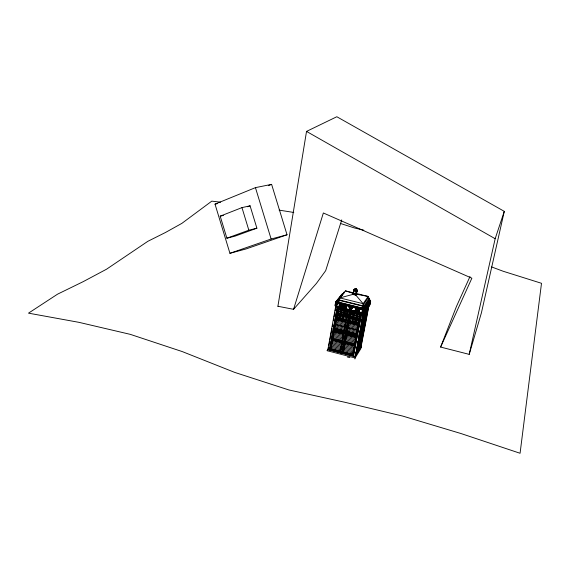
<?xml version="1.0" encoding="UTF-8"?>
<svg xmlns="http://www.w3.org/2000/svg" width="570" height="570" viewBox="0 0 570 570"><rect width="100%" height="100%" fill="white"/><g stroke="black" fill="none" stroke-linecap="round" stroke-linejoin="round"><path stroke-width="0.85" d="M367.536 306.133L367.693 306.738L367.935 306.019M367.693 306.738L367.807 305.869M369.168 304.344L368.683 306.062M367.272 307.935L367.443 307.137L367.906 307.337M368.192 305.199L367.914 306.361L368.37 305.242M369.367 304.302L369.503 304.85L369.467 303.475L369.118 305.313L369.859 303.197L368.918 305.506L369.445 303.789L369.047 305.506L369.21 304.515M368.968 305.442C368.448 306.461 369.175 303.326 369.118 305.313M369.332 304.808L369.467 303.475M369.638 303.518L369.374 304.18M369.503 304.85L369.538 304.344M340.376 305.363L340.005 305.919M350.464 307.622C350.856 307.244 351.063 307.28 350.479 308M349.488 306.995L349.31 307.501M349.339 307.344L349.453 307.33M367.985 306.14L367.607 306.033M355.502 291.006L355.709 288.805C348.455 290.387 361.914 292.959 355.709 288.805L353.514 289.859M350.785 307.85L350.393 307.978L350.579 307.65M349.674 307.707C350.351 307.643 348.99 307.387 350.065 307.772M366.154 309.189L366.795 307.786M344.045 306.745L344.031 307.337M341.922 306.012L341.808 306.446M340.425 305.841L340.404 306.425M349.417 309.075L349.93 308.391M349.745 309.189L349.389 308.89L349.944 308.648M352.246 307.665C351.448 309.46 353.015 307.251 351.975 308M356.67 310.166L356.856 309.574M366.175 308.627L365.598 310.5L365.976 308.94L365.598 310.251L366.225 309.588L365.904 310.044M365.171 310.529L365.648 309.439L365.185 311.241L365.726 309.097L365.007 311.199M369.332 305.107L369.182 304.658M358.003 310.073L357.903 310.429M368.327 305.363L367.472 307.985L367.565 306.966L367.344 307.821L367.693 307.444M367.322 307.85L367.764 307.016L367.344 306.952L367.479 306.211L368.135 306.069M367.536 307.088L367.458 307.65L367.536 307.088L367.814 307.479M367.657 307.7L367.736 307.137L367.643 307.522M367.728 306.589L367.828 306.047M366.218 309.047L367.087 307.28L365.584 312.474L366.161 311.612L366.681 307.572M369.239 304.18L369.161 304.594M341.729 219.885L325.669 270.7L316.393 283.447L293.564 309.318L277.911 306.268L306.525 131.406L336.827 116.736L504.286 211.356L481.394 312.909L469.195 354.362L440.61 347.066L456.47 306.418L469.993 276.557M365.37 309.952C365.897 309.068 365.185 310.621 365.555 310.087M367.678 306.446L367.657 306.567M368.954 305.377C369.488 303.055 368.754 305.492 368.819 304.437M339.734 298.26L342.876 294.284L341.957 294.056L335.644 301.993L334.961 305.791L336.108 305.769M335.687 302.321L335.31 305.192L335.687 302.321L341.758 294.669M360.953 348.469L355.11 357.967L327.144 350.707L327.85 349.666L336.492 301.908L343.176 293.472M335.901 306.026L336.592 302.228L335.644 301.993M328.263 349.082L328.577 347.344M328.89 345.612L329.674 341.28M329.987 339.549L331.398 331.754M331.712 330.023L332.025 328.291M332.339 326.56L332.652 324.822M333.436 320.497L333.749 318.758M334.063 317.027L334.854 312.695M335.167 310.964L335.951 306.632M336.272 306.788L337.198 302.691L363.147 309.154L362.42 312.966L336.272 306.788L337.198 302.691M362.755 305.613L364.109 305.947L363.446 308.313L337.49 301.851L338.167 299.457M336.849 306.439L337.404 303.546L362.37 309.774L361.829 312.624L336.884 306.389M338.829 302.185L339.513 299.841L338.366 299.507M337.939 300.789L338.174 299.507M338.103 300.882L338.316 299.699L343.924 292.61M338.68 299.051L341.893 294.704M336.507 306.489L337.312 306.689L329.439 350.073L337.326 307.501L348.854 310.379L340.938 352.923L341.964 353.186L349.994 310.664L361.587 313.564L353.371 356.279L361.679 312.652L361.473 313.728L349.823 310.814L341.964 353.186M336.35 315.274L336.649 313.635M336.856 312.481L337.119 310.657M330.237 349.595L330.45 348.398M332.431 337.518L332.745 335.794M334.825 324.366L344.985 326.945L334.804 324.394L335.025 323.183L345.206 325.734M340.226 351.576L342.05 342.285L340.226 351.576L330.757 349.118L332.41 340.055M332.623 338.872L342.264 341.102L332.623 338.872L334.284 329.752L343.952 331.968L342.42 340.269M334.497 328.562L336.165 319.378L345.733 321.793L344.031 330.985L334.497 328.562L336.321 319.179M336.386 318.181L338.153 308.826L347.75 311.227L346.04 320.475L336.386 318.181L346.04 320.475M330.757 349.118L332.559 339.841M332.773 338.658L334.433 329.546M337.625 313.707L336.877 317.818L339.606 318.409L336.941 317.739C335.709 310.992 343.055 313.222 339.549 318.488M337.689 313.372L338.502 309.168L341.173 309.838L340.361 314.041L337.689 313.372L338.502 309.168M339.065 306.411C340.041 302.499 338.302 307.829 339.791 305.883M339.285 306.468L339.399 305.862L339.934 305.883M339.848 305.698L339.428 305.684L339.948 305.085M339.592 304.978L339.428 305.684M343.874 293.279L344.102 292.025L343.788 292.424M343.774 306.005L343.674 307.558L341.95 307.13L342.292 305.463L342.207 306.995L343.268 307.287L343.368 305.727L343.981 306.054M339.891 318.58C338.608 311.754 346.339 313.928 342.734 319.293L339.891 318.58L342.734 319.293M340.703 314.127L341.523 309.923L344.373 310.643L343.553 314.847L340.703 314.127L343.553 314.847M341.95 307.13L342.292 305.463M342.207 306.995L342.513 305.513M344.757 307.85L345.092 307.593M344.565 306.354L345.441 306.361L344.586 306.133M343.083 319.385C341.893 312.602 349.267 314.69 345.755 320.055L343.083 319.385L345.755 320.055M343.902 314.932L344.715 310.728L347.401 311.398L346.581 315.609L343.902 314.932L346.581 315.609M345.327 307.971L346.41 308.178L345.327 307.971L345.669 306.304L346.631 306.81M346.375 308.235L345.584 307.836C345.199 306.617 347.664 307.672 345.733 307.045L345.855 306.546M342.121 341.309L343.81 332.182M345.954 320.596L347.75 311.227M344.031 330.985L345.719 322.428M349.182 306.909L348.997 307.714L349.267 307.016M349.816 307.843L350.315 307.187L350.023 307.95M350.5 308.092L350.464 307.23M353.699 292.795L352.951 294.462L353.87 290.436M353.165 293.628C353.599 294.583 353.82 289.589 353.963 290.458M353.528 292.852L353.656 293.529M351.091 307.38L350.899 308.192C352.509 309.218 350.329 306.546 351.07 308.064M354.027 291.263L354.376 289.603L353.699 289.724M350.7 309.346C350.742 307.294 350.707 310.928 351.291 308.726M343.254 352.36L345.085 343.062L354.626 345.513L352.908 354.604L343.254 352.36L345.085 343.062M354.946 344.672L345.163 342.093L347.002 332.745L356.578 335.189L354.711 344.544L356.578 335.189M347.08 331.761L348.933 322.363L358.544 324.793L356.806 333.992L347.08 331.761L348.933 322.363M358.63 323.796L360.468 314.412L358.63 323.796L349.018 321.366L350.821 311.997L359.663 314.213M351.248 308.79L351.106 309.538M351.889 307.579L351.54 307.572M345.163 342.093L347.002 332.745M349.018 321.366L350.821 311.997M351.512 308.263L351.626 307.672M350.557 309.325C350.742 307.33 349.332 310.272 350.351 308.598C349.802 309.653 352.381 309.66 351.227 309.474M349.51 321.003C348.327 314.22 355.716 316.3 352.189 321.68L349.51 321.003L352.189 321.68M350.336 316.549L351.163 312.339L353.849 313.016L353.022 317.226L350.336 316.549L353.022 317.226M352.267 308.527L352.053 308.491M356.214 290.921L355.516 295.11L356.108 294.355C355.908 293.614 358.751 290.629 355.709 288.805L353.991 289.631M356.108 294.355C354.675 294.654 357.739 292.118 356.435 290.942M356.656 293.621C356.193 296.315 355.851 289.368 357.077 290.301M352.538 321.765C351.27 314.932 359.029 317.105 355.395 322.492L352.538 321.765L355.395 322.492M353.371 317.312L354.198 313.101L357.062 313.821L356.236 318.031L353.371 317.312L356.236 318.031M355.281 310.465C356.549 306.304 354.034 311.384 356.2 310.55M355.58 310.28L355.694 309.681L355.758 310.322M355.687 309.56C357.105 308.755 355.146 310.009 356.207 309.139M355.744 322.577C354.569 315.787 361.971 317.868 358.43 323.254L355.744 322.577L358.43 323.254M356.578 318.117L357.411 313.906L360.112 314.583L359.271 318.794L356.578 318.117L359.271 318.794M352.773 354.825L354.626 345.513M356.663 334.205L358.544 324.793M362.093 307.978L362.456 306.047L363.81 306.382L364.109 305.947M362.207 313.272L363.147 309.154M363.446 308.313L363.909 306.054L368.933 298.78L367.785 298.495L368.17 296.457L356.328 293.472M363.111 315.98L361.743 320.953L362.57 320.119L363.111 315.98L362.52 316.856L361.9 321.131L362.442 316.97M362.734 315.709L363.047 314.063M362.114 317.647L362.741 316.699L364.137 309.09L369.731 300.917L370.657 301.145L369.944 304.865L364.373 313.137L363.596 312.638M363.603 312.481L355.345 356.1L354.547 355.894M354.925 358.965L364.073 308.769L370.008 300.098L368.334 299.685M358.067 342.798L356.521 350.978L357.112 351.134L358.822 342.135L357.091 344.864M357.582 342.171L358.452 340.81L360.169 331.754M359.535 331.897L360.39 330.572L361.964 322.292M363.795 312.367L363.411 315.709L364.038 312.431M361.729 321.623L362.584 320.333L364.009 312.837M364.565 311.747L364.971 309.617L370.464 301.765L365.114 309.645L357.155 351.683L357.647 351.79L365.733 310.087C366.318 307.479 365.078 312.004 365.776 310.073M357.746 343.005L359.043 340.96L360.76 331.904L358.615 335.231M359.271 333.372L360.988 330.721L362.719 321.615L361.01 324.195M361.238 322.998L362.947 320.426L365.092 309.332L370.657 301.145M357.739 349.531L360.226 336.442M360.561 334.697L362.548 324.223M362.883 322.478L364.707 312.88M358.259 347.586L359.499 341.06L361.601 337.732L359.905 346.624L357.796 350.03M364.722 313.593L363.617 319.414L365.698 316.279L367.108 308.869M357.647 351.79L365.463 310.728M365.726 310.002L365.997 308.584M366.382 309.175L366.816 308.691L366.46 308.911L366.531 307.921L366.154 308.477L366.503 308.142M365.819 310.308L366.325 308.099M364.059 317.889L366.097 311.94L365.52 312.795M364.658 313.443L365.512 312.581L366.182 308.313M366.097 311.94C365.092 317.006 363.567 320.832 365.862 311.883M358.053 348.519L359.321 346.474L360.867 338.388M359.976 338.409L361.238 336.421L362.94 327.472L363.532 327.622L361.829 336.571L359.72 339.884L361.437 330.857L363.532 327.622M361.487 328.883L363.168 326.304L364.722 318.124M366.574 308.926L366.389 309.318L366.909 307.237M364.095 318.067L365.341 316.186L366.596 309.603M366.154 308.477L366.952 307.928L365.947 308.655M363.745 307.878L368.605 300.518L368.933 298.78M365.47 317.454L363.389 320.596L361.665 329.681L363.753 326.453L365.47 317.454L364.878 317.305M367.472 307.137L367.372 307.658M355.416 354.49L359.948 347.173L368.184 305.577M368.605 300.518L369.417 298.267L368.099 297.939L362.463 306.14L339.193 300.354L339.863 297.911L345.441 290.864L353.856 292.937M369.417 298.267L368.769 300.561M367.793 307.501L367.971 306.71L367.429 306.56L367.906 306.389M368.049 306.254L368.313 305.392L368.291 305.769M368.797 305.399L360.732 347.379L359.948 347.173M327.85 349.666L354.975 356.699L361.081 346.809L368.854 306.154M369.51 302.691L370.008 300.098M369.795 304.515L364.43 312.46L369.795 304.515L370.329 301.73M366.211 308.847L366.289 308.477M365.634 309.902L365.798 308.897L365.313 309.588M369.168 304.736L369.296 303.746L369.082 304.473M469.195 354.362L495.166 238.723L504.286 211.356M367.5 307.608L367.65 307.187M367.365 307.793L367.657 306.831M367.543 307.871L367.764 307.016M341.665 306.147L341.48 306.582M356.927 310.03L357.597 309.446M340.475 305.648L340.368 306.261M341.9 306.204L341.416 306.902M352.025 307.935L352.11 307.686M349.332 308.705L349.724 308.327M358.124 310.522L358.131 309.61M358.216 310.287L358.053 310.679M369.602 304.017L369.859 303.197M369.111 305.135L369.688 303.155M356.321 310.144L355.723 310.379M352.972 293.586L355.751 294.398M354.333 289.66L354.504 289.61M293.564 309.318L323.354 212.973L471.875 278.196L440.61 347.066M354.989 290.907L355.709 288.805L357.39 290.629M340.938 352.923L329.645 349.781M339.884 305.741L340.091 305.342M348.854 310.379L337.326 307.501M366.531 309.175L366.339 309.524L366.638 308.954M357.946 310.372L357.461 310.771L356.97 310.386M356.963 309.881L357.704 309.482M362.912 311.049L364.073 308.769L336.492 301.908M366.204 309.254L366.816 308.691M354.504 290.764L355.709 288.805L357.305 290.443M355.374 353.927L357.112 351.134M357.896 310.5L357.312 310.807M344.323 306.589L344.7 306.268M363.817 317.825L364.679 316.956M362.819 316.585L363.411 315.709M363.346 316.036L362.52 316.856M365.641 310.265L366.018 309.702M367.764 305.855L368.277 305.883M360.112 314.583L357.411 313.906M357.012 313.899L354.198 313.101M359.171 311.434L359.093 310.493L359.207 311.377M358.387 311.17L358.922 310.629M358.103 311.163L359 310.301M358.68 309.624L358.786 310.493M327.144 350.707L328.655 348.569M353.849 313.016L351.163 312.339M356.314 309.709L356.606 309.232M330.871 346.04L340.974 348.619M332.631 336.428L342.748 339.022M351.761 308.249L351.726 307.7M350.4 309.36L350.429 308.512M347.401 311.398L344.715 310.728M344.373 310.643L341.523 309.923M355.887 295.203L363.118 303.682L339.863 297.911L352.752 294.434L355.887 295.203L356.606 294.241L368.17 296.457L363.118 303.682L362.727 305.762L338.316 299.699M340.361 314.041L337.746 313.293M335.466 320.76L345.655 323.304M345.441 306.361L345.064 306.204M343.746 307.337L343.069 307.344M352.752 294.434L353.849 293.557M341.173 309.838L338.438 309.246M338.153 308.826L347.664 311.348M337.49 301.851L337.825 301.43M337.112 301.566L338.687 299.585M354.091 290.593L355.709 288.805L357.34 290.8M341.523 306.525L341.003 306.731M359.05 310.55L359.763 309.831L358.958 310.358L358.715 309.567M349.51 308.562L349.98 308.427M277.911 306.268L278.566 306.418M356.906 309.503L357.632 309.261M349.602 308.399L349.325 308.876M353.763 290.401L355.709 288.805L357.162 290.928M353.55 290.208L355.709 288.805L356.763 290.059M341.444 306.603L340.889 306.696M356.87 291.021L355.709 288.805L354.39 289.589L354.854 289.589M340.696 305.32L341.473 305.235M353.464 290.023L355.709 288.805L356.357 291.049M215.018 204.131L255.445 187.637L271.605 184.359L287.031 234.783L245.884 248.997L229.931 253.301L215.018 204.131L217.569 203.59M268.306 185.692L271.605 184.359M220.191 216.151L241.965 207.615L250.073 205.813L256.892 228.192L234.94 236.172L226.881 238.203L220.191 216.151L223.433 215.417M247.651 206.76L250.073 205.813M226.881 238.203L248.841 230.202L256.892 228.192M229.931 253.301L271.128 239.015L287.031 234.783M340.817 305.256L341.273 305.242M357.768 310.921L356.984 310.864L356.72 310.28M344.294 307.223L345.014 307.579M356.051 310.621L356.435 309.802M357.276 309.296L358.003 309.553M357.625 310.956L356.82 310.586M344.943 307.793L344.23 307.536M220.597 202.179L211.798 201.146L181.873 223.362L165.507 232.474L147.837 241.317L106.547 269.204L83.22 281.637L57.534 294.177L28.5 313.158L78.924 322.335L130.295 334.355L182.215 351.569L234.712 372.402L288.847 389.944L345.185 402.342L402.741 416.086L460.966 433.528L520.075 453.264L541.5 283.297L503.182 271.256L491.568 266.917M344.857 307.601L344.401 307.415M344.764 306.318L345.171 306.489M279.122 210.131L293.785 212.453M341.124 305.406L341.644 306.054M341.166 306.888L340.511 306.51M349.731 309.125L349.481 308.805M355.958 310.557L355.324 310.408M363.867 230.209L354.462 227.964L340.34 223.426M356.236 294.149L356.606 294.241M367.814 298.345L369.132 298.673M337.839 299.927L339.179 300.262M367.443 307.259L367.849 307.358M364.137 309.09L365.092 309.332M336.963 302.991L362.933 309.46M339.364 304.8L339.82 304.843M355.587 308.855L356.336 308.983M339.549 305.036L340.062 305.278M355.652 309.738L356.122 309.795M341.993 307.073L342.962 307.315M365.213 312.852L364.593 313.771M350.443 309.296L351.605 309.581M361.608 312.759L362.42 312.966M342.784 309.859L345.356 310.479M349.595 311.562L352.153 312.203M356.407 313.272L358.965 313.906M350.735 312.118L360.382 314.533M337.454 309.802L347.686 312.339M351.07 313.215L360.454 315.538M338.103 311.213L347.458 313.564L338.088 311.234M360.219 316.763L350.009 314.198L360.204 316.785M337.86 312.46L347.237 314.783M348.918 315.231L359.991 317.982M336.792 313.464L347.009 316.001M349.538 316.663L359.756 319.207M362.584 320.333L362.947 320.426M337.44 314.868L346.781 317.219L337.419 314.897M337.198 316.108L346.56 318.445M349.937 319.321L359.292 321.651M336.977 317.326L346.332 319.656M348.861 320.326L359.064 322.869M349.104 321.245L358.715 323.674M337.91 319.585L345.876 321.594M348.79 322.57L358.409 325M363.168 326.304L363.753 326.453M345.883 322.093L335.702 319.521L345.862 322.114M347.337 323.76L358.373 326.524M335.245 321.972L345.434 324.522M347.957 325.185L358.145 327.743M347.736 326.403L357.917 328.954M360.39 330.572L360.988 330.721M346.674 327.38L357.682 330.173L346.66 327.401M334.583 325.605L344.757 328.156M347.28 328.826L357.454 331.384M334.362 326.81L344.536 329.367M346.211 329.823L357.226 332.595M334.148 328.021L344.309 330.579M346.831 331.248L356.998 333.806M334.647 328.356L344.173 330.778M347.23 331.555L356.806 333.992M340.689 330.949L343.24 331.569M347.451 332.673L350.009 333.293M354.219 334.398L356.77 335.017M335.224 329.745L343.161 331.769M361.238 336.421L361.829 336.571M346.859 332.958L356.442 335.395M333.507 331.612L343.639 334.205M333.486 331.64L343.625 334.227M334.113 333.058L343.418 335.409M345.933 336.079L356.079 338.644M333.051 334.048L343.197 336.613M344.886 337.048L355.851 339.855M358.452 340.81L359.043 340.96M332.83 335.253L342.969 337.818M345.484 338.487L355.623 341.06M344.423 339.478L355.395 342.264M332.395 337.654L342.527 340.226M345.035 340.896L355.167 343.468M345.306 341.879L354.846 344.33M333.015 339.072L336.386 339.934M338.074 340.368L341.444 341.238M343.974 341.886L354.084 344.48M359.321 346.474L359.905 346.624M333.35 340.048L341.259 342.078M331.74 341.252L342.698 344.045M344.365 344.501L354.49 347.08M341.637 345.028L331.519 342.449L331.305 343.646L341.416 346.225M343.304 345.484L354.262 348.277M343.924 346.902L354.034 349.481M331.084 344.843L341.195 347.422M342.862 347.878L353.806 350.678M343.475 349.296L353.578 351.875M330.65 347.23L340.753 349.816M343.254 350.493L353.357 353.072M331.277 348.641L340.532 351.006M342.192 351.469L353.129 354.269M330.906 348.904L340.368 351.355M343.397 352.139L352.908 354.604M335.274 350.899L340.311 352.203M341.986 352.638L351.22 355.032M342.128 353.022L353.557 355.979M347.294 356.984L349.838 357.639M355.865 289.745L356.343 289.888M356.029 308.961L356.521 309.211M355.908 309.802L356.286 310.116M345.441 290.864L353.478 293.472M356.293 309.04L356.392 309.859M306.525 131.406L495.166 238.723M341.43 305.292L341.872 305.891M344.187 307.593L344.024 306.938M358.038 309.496L358.188 309.966M357.034 310.643L356.948 310.123M357.875 309.61L357.96 309.987M341.815 305.534L341.879 306.069M361.081 346.809L361.401 347.743M255.445 187.637L271.128 239.015M241.965 207.615L248.841 230.202M356.713 310.5L356.713 310.108M355.709 288.805L356.008 291.063M355.965 293.671A1.218 0.406 10.7 0 1 354.704 293.992A1.218 0.406 10.7 0 1 353.763 293.229M356.578 290.401A1.218 0.406 10.7 0 1 356.492 290.693M355.473 290.743A1.218 0.406 10.7 0 1 354.412 290.372M354.284 290.258A1.218 0.406 10.7 0 1 354.255 290.037M333.721 330.408L343.845 333.022L333.721 330.408M359.528 320.433L348.484 317.647L359.513 320.454M358.601 325.306L348.427 322.734L358.587 325.328M356.542 336.229L345.555 333.429L356.521 336.25M356.314 337.44L346.175 334.846L356.293 337.461M342.078 342.627L331.975 340.026L342.064 342.648M354.718 345.876L343.767 343.062L354.697 345.897"/></g></svg>
